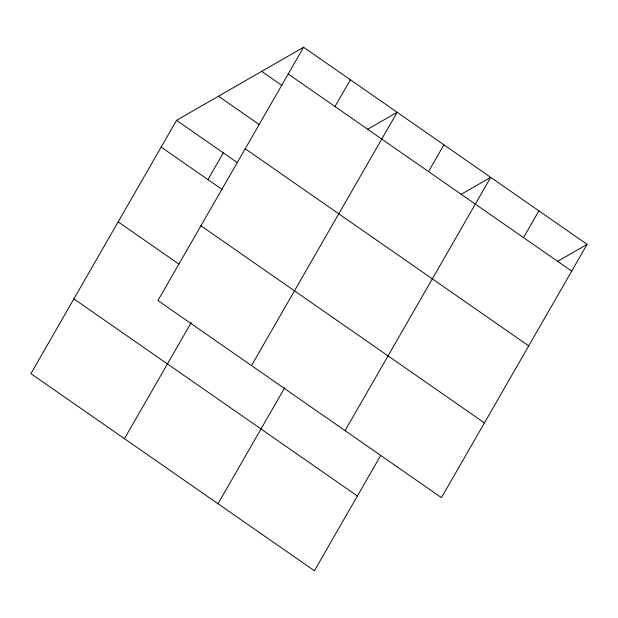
<?xml version="1.0" encoding="UTF-8"?>
<svg xmlns="http://www.w3.org/2000/svg" width="618" height="618" viewBox="0 0 618 618"><rect width="100%" height="100%" fill="white"/><g stroke="black" fill="none" stroke-linecap="round" stroke-linejoin="round"><path stroke-width="0.93" d="M303.585 47.246L157.938 300.533L441.453 497.652L587.1 244.365L303.585 47.246L176.547 120.348L30.9 373.635L314.415 570.754L380.734 455.412M207.942 179.622L223.33 152.87M124.457 438.68L191.256 322.519M334.979 106.528L350.367 79.776M251.503 365.586L397.15 112.298L367.316 129.463M218.015 503.732L284.813 387.563M428.544 171.58L443.925 144.821M345.06 430.638L490.707 177.343L460.873 194.508M523.516 237.613L538.904 210.854M557.274 261.53L587.1 244.365M288.204 74.005L571.712 271.124M261.661 71.371L281.932 85.462M218.471 96.223L259.012 124.411M245.215 148.76L528.73 345.879M176.547 120.348L237.358 162.627M161.159 147.099L221.978 189.378M200.927 225.779L484.442 422.897M118.177 221.854L178.988 264.141M73.89 298.88L357.397 495.999"/></g></svg>
